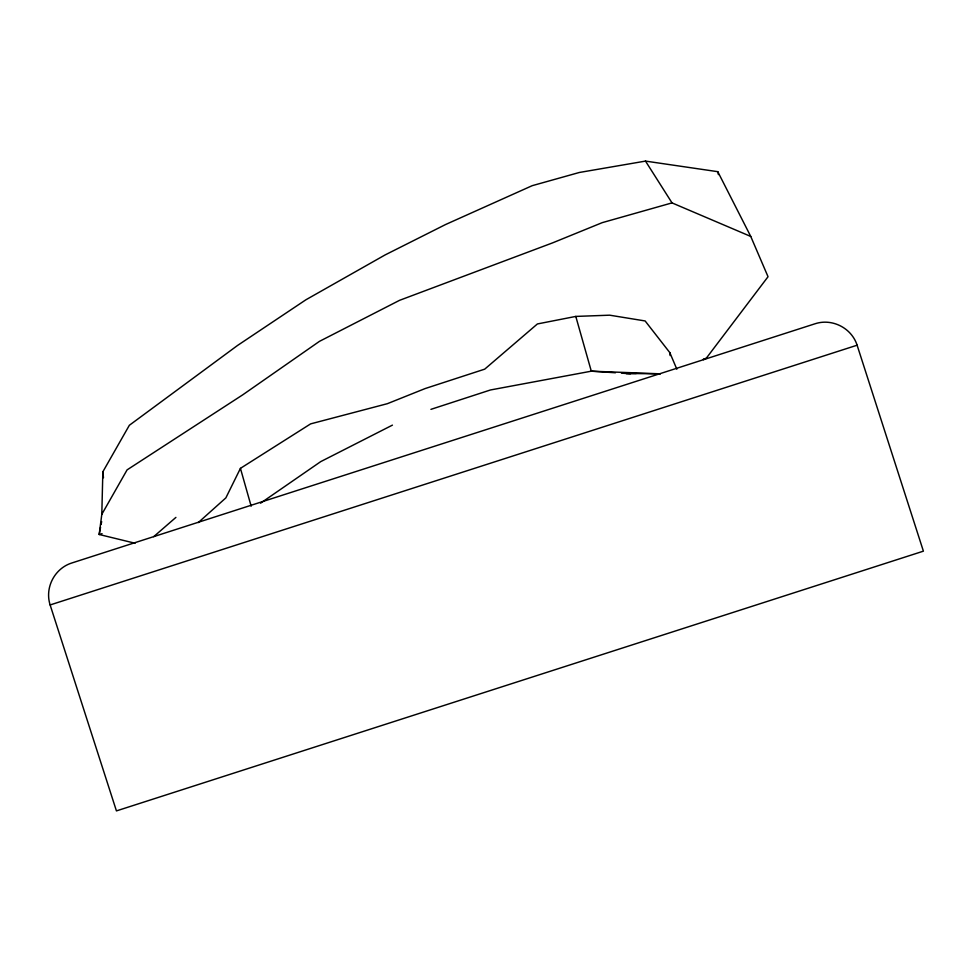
<?xml version="1.0" encoding="UTF-8"?>
<svg xmlns="http://www.w3.org/2000/svg" width="972" height="972" viewBox="0 0 972 972"><rect width="100%" height="100%" fill="white"/><g stroke="black" fill="none" stroke-linecap="round" stroke-linejoin="round"><path stroke-width="1.46" d="M135.084 543.239L99.18 534.491L101.805 514.346L102.85 471.797L129.349 425.286L237.472 345.51L305.937 299.765L385.131 254.919L445.492 224.568L532.182 185.688L579.324 172.481L645.493 161.097L717.786 171.68L750.749 236.439L768.038 276.716L706.207 358.328L703.497 359.676M100.553 527.322L99.18 534.491L102.06 533.677M101.112 524.455L101.659 521.587M676.852 369.214L669.817 352.629L645.129 320.954L609.663 315.183L575.788 316.422L537.394 323.955L484.712 369.153L425.141 388.557L387.378 403.684L310.627 423.877L240.436 468.358L225.856 497.895L198.264 522.584M101.805 514.346L127.089 469.877L242.781 394.802L319.46 341.354L399.541 300.336L552.618 242.866L602.239 222.649L672.017 202.893L750.749 236.439M153.698 536.666L175.908 517.396M260.581 503.168L320.736 461.615L392.433 425.128M430.924 409.358L490.483 389.966L591.304 371.183L660.024 373.819M50.131 604.948L857.11 345.206L923.4 551.16L116.433 810.903L50.131 604.948C44.591 587.817 54.481 568.547 71.612 563.055L815.229 323.712C832.348 318.172 851.63 328.062 857.11 345.206M703.327 359.19L706.207 358.328M636.198 373.503L625.968 373.455L660.11 373.856M615.422 372.762L591.304 371.183L575.788 316.422M621.448 373.163L630.5 373.746M645.493 161.097L672.017 202.893M240.436 468.358L251.165 506.193M717.786 171.68L718.417 174.595M669.817 352.629L670.121 355.545M102.85 471.797L103.469 477.75"/></g></svg>
